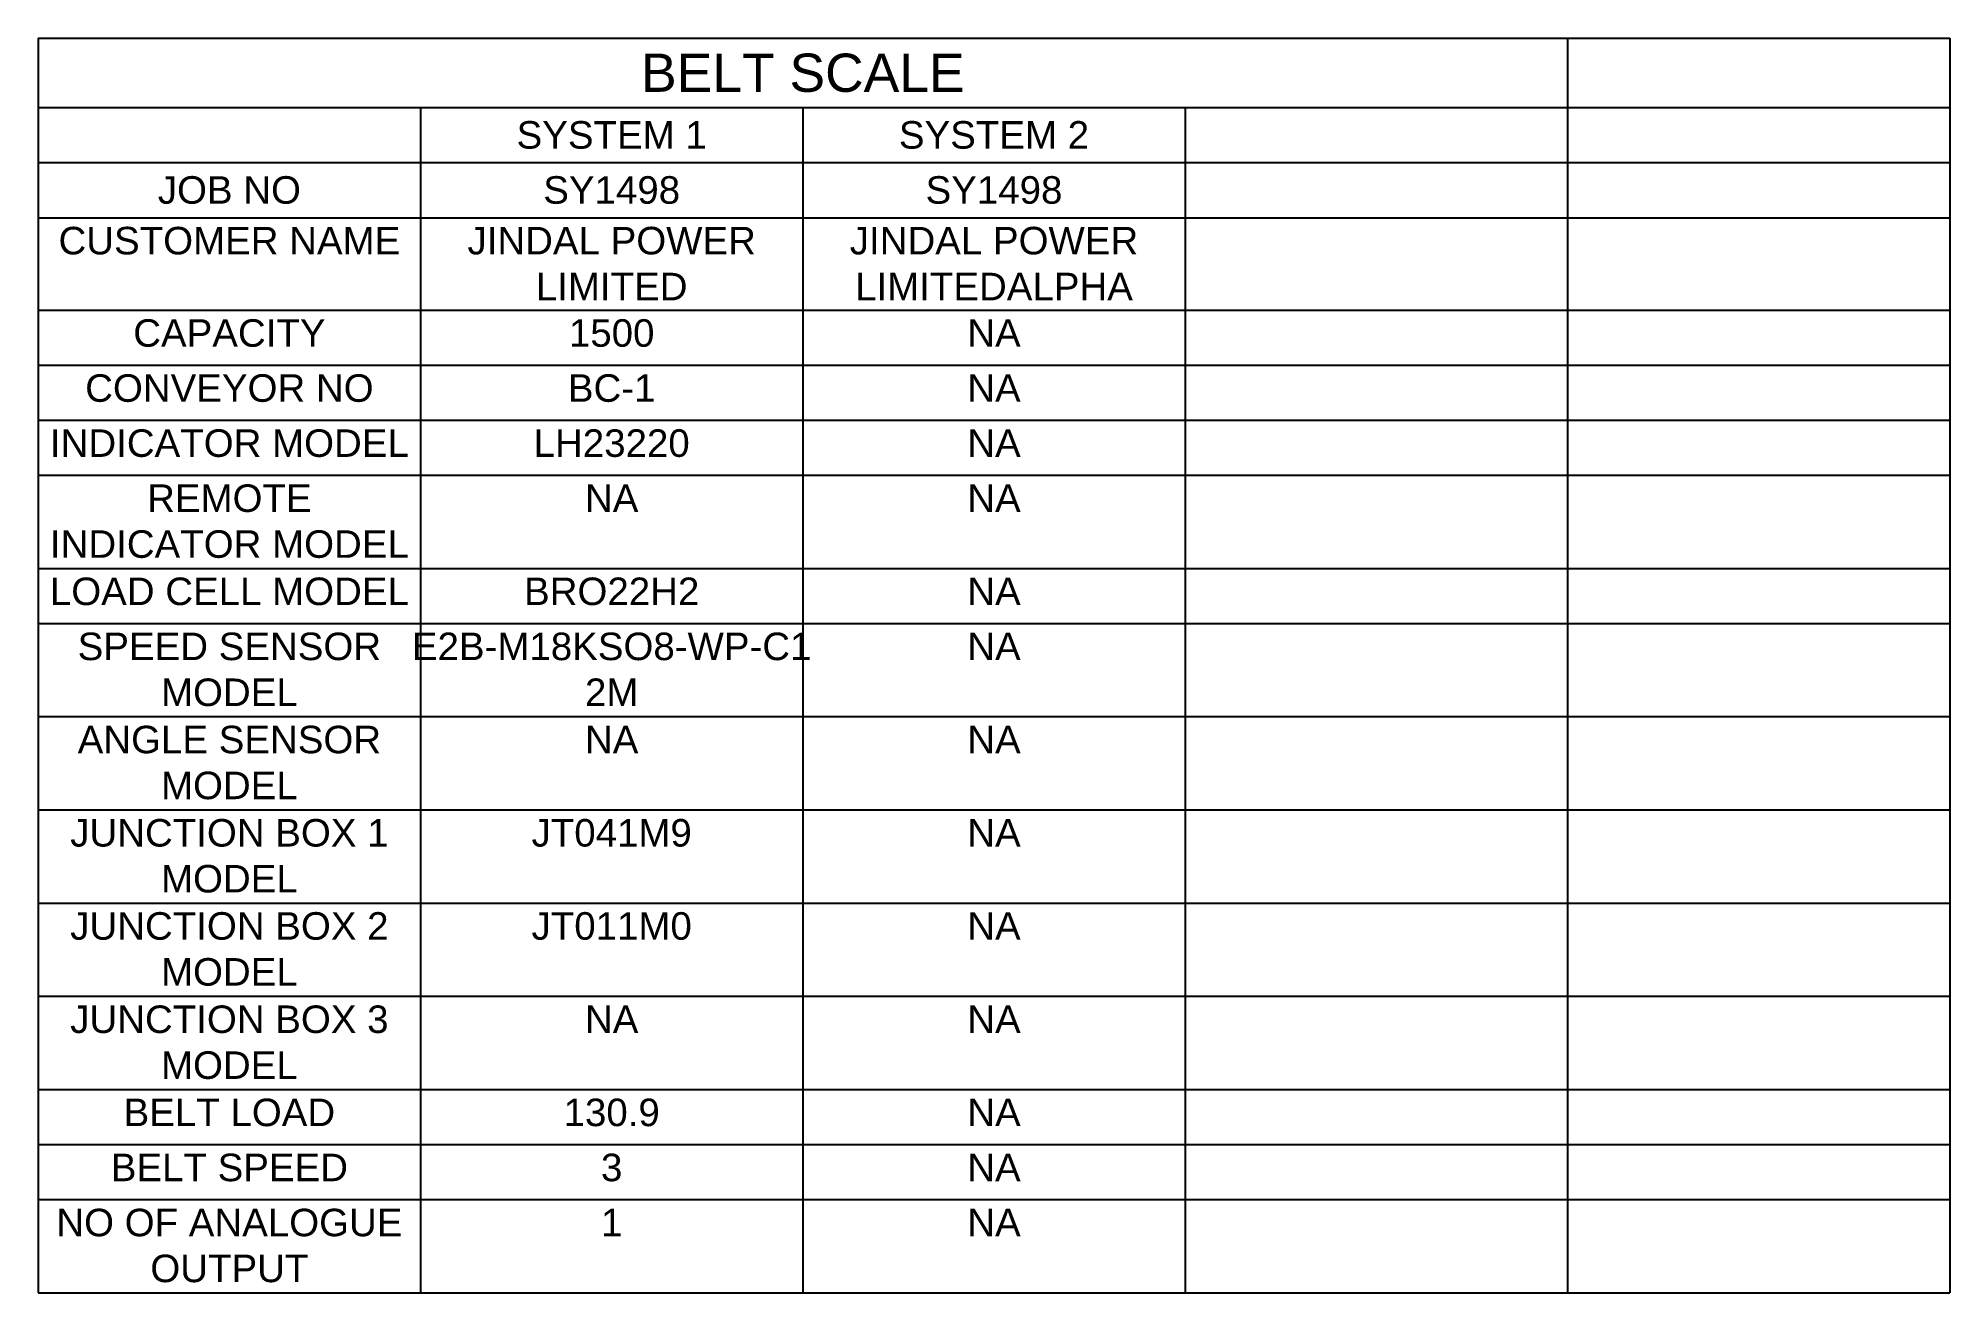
# Model space of a CAD drawing. Header units: inches. Extents: x 0.5 to 13, y 0.1 to 8.3.
import ezdxf

# ---------------------------------------------------------------- set-up
doc = ezdxf.new("R2010")
doc.units = ezdxf.units.IN
doc.header["$MEASUREMENT"] = 0
doc.styles.get("Standard").update_dxf_attribs({"font": 'arial.ttf'})

# ---------------------------------------------------------------- blocks, each defined once
blk = doc.blocks.new('*T1')
at = {"color": 0, "lineweight": -2}
for p, q in [((0, 0), (12.5, 0)), ((0, 0), (0, -8.203)), ((10, 0), (10, -8.203)), ((12.5, 0), (12.5, -8.203)), ((0, -0.453), (12.5, -0.453)), ((2.5, -0.453), (2.5, -8.203)), ((5, -0.453), (5, -8.203)), ((7.5, -0.453), (7.5, -8.203)), ((0, -0.813), (12.5, -0.813)), ((0, -1.173), (12.5, -1.173)), ((0, -1.777), (12.5, -1.777)), ((0, -2.137), (12.5, -2.137)), ((0, -2.497), (12.5, -2.497)), ((0, -2.857), (12.5, -2.857)), ((0, -3.466), (12.5, -3.466)), ((0, -3.826), (12.5, -3.826)), ((0, -4.435), (12.5, -4.435)), ((0, -5.045), (12.5, -5.045)), ((0, -5.654), (12.5, -5.654)), ((0, -6.264), (12.5, -6.264)), ((0, -6.873), (12.5, -6.873)), ((0, -7.233), (12.5, -7.233)), ((0, -7.593), (12.5, -7.593)), ((0, -8.203), (12.5, -8.203))]:
    blk.add_line(p, q, dxfattribs=at)
at = {"color": 0}
for s, insert, char_height, width, attachment_point in [('BELT SCALE', (5, -0.227), 0.25, 9.88, 5), ('SYSTEM 1', (3.75, -0.633), 0.18, 2.38, 5), ('SYSTEM 2', (6.25, -0.633), 0.18, 2.38, 5), ('JOB NO', (1.25, -0.993), 0.18, 2.38, 5), ('SY1498', (3.75, -0.993), 0.18, 2.38, 5), ('SY1498', (6.25, -0.993), 0.18, 2.38, 5), ('CUSTOMER NAME', (1.25, -1.233), 0.18, 2.38, 2), ('JINDAL POWER LIMITED', (3.75, -1.233), 0.18, 2.38, 2), ('{\\fArial|b0|i0|c0|p34;JINDAL POWER LIMITED}ALPHA', (6.25, -1.233), 0.18, 2.38, 2), ('CAPACITY', (1.25, -1.837), 0.18, 2.38, 2), ('1500', (3.75, -1.837), 0.18, 2.38, 2), ('NA', (6.25, -1.837), 0.18, 2.38, 2), ('CONVEYOR NO', (1.25, -2.197), 0.18, 2.38, 2), ('BC-1', (3.75, -2.197), 0.18, 2.38, 2), ('NA', (6.25, -2.197), 0.18, 2.38, 2), ('INDICATOR MODEL', (1.25, -2.557), 0.18, 2.38, 2), ('LH23220', (3.75, -2.557), 0.18, 2.38, 2), ('NA', (6.25, -2.557), 0.18, 2.38, 2), ('REMOTE INDICATOR MODEL', (1.25, -2.917), 0.18, 2.38, 2), ('NA', (3.75, -2.917), 0.18, 2.38, 2), ('NA', (6.25, -2.917), 0.18, 2.38, 2), ('LOAD CELL MODEL', (1.25, -3.526), 0.18, 2.38, 2), ('BRO22H2', (3.75, -3.526), 0.18, 2.38, 2), ('NA', (6.25, -3.526), 0.18, 2.38, 2), ('SPEED SENSOR MODEL', (1.25, -3.886), 0.18, 2.38, 2), ('E2B-M18KSO8-WP-C1 2M', (3.75, -3.886), 0.18, 2.38, 2), ('NA', (6.25, -3.886), 0.18, 2.38, 2), ('ANGLE SENSOR MODEL', (1.25, -4.495), 0.18, 2.38, 2), ('NA', (3.75, -4.495), 0.18, 2.38, 2), ('NA', (6.25, -4.495), 0.18, 2.38, 2), ('JUNCTION BOX 1 MODEL', (1.25, -5.105), 0.18, 2.38, 2), ('JT041M9', (3.75, -5.105), 0.18, 2.38, 2), ('NA', (6.25, -5.105), 0.18, 2.38, 2), ('JUNCTION BOX 2 MODEL', (1.25, -5.714), 0.18, 2.38, 2), ('JT011M0', (3.75, -5.714), 0.18, 2.38, 2), ('NA', (6.25, -5.714), 0.18, 2.38, 2), ('JUNCTION BOX 3 MODEL', (1.25, -6.324), 0.18, 2.38, 2), ('NA', (3.75, -6.324), 0.18, 2.38, 2), ('NA', (6.25, -6.324), 0.18, 2.38, 2), ('BELT LOAD ', (1.25, -6.933), 0.18, 2.38, 2), ('130.9', (3.75, -6.933), 0.18, 2.38, 2), ('NA', (6.25, -6.933), 0.18, 2.38, 2), ('BELT SPEED', (1.25, -7.293), 0.18, 2.38, 2), ('3', (3.75, -7.293), 0.18, 2.38, 2), ('NA', (6.25, -7.293), 0.18, 2.38, 2), ('NO OF ANALOGUE OUTPUT', (1.25, -7.653), 0.18, 2.38, 2), ('1', (3.75, -7.653), 0.18, 2.38, 2), ('NA', (6.25, -7.653), 0.18, 2.38, 2)]:
    blk.add_mtext(s, dxfattribs=dict(at, insert=insert, char_height=char_height, width=width, attachment_point=attachment_point))

msp = doc.modelspace()

# ---------------------------------------------------------------- block references
msp.add_blockref('*T1', (0.471, 8.308))

doc.saveas('drawing.dxf')
